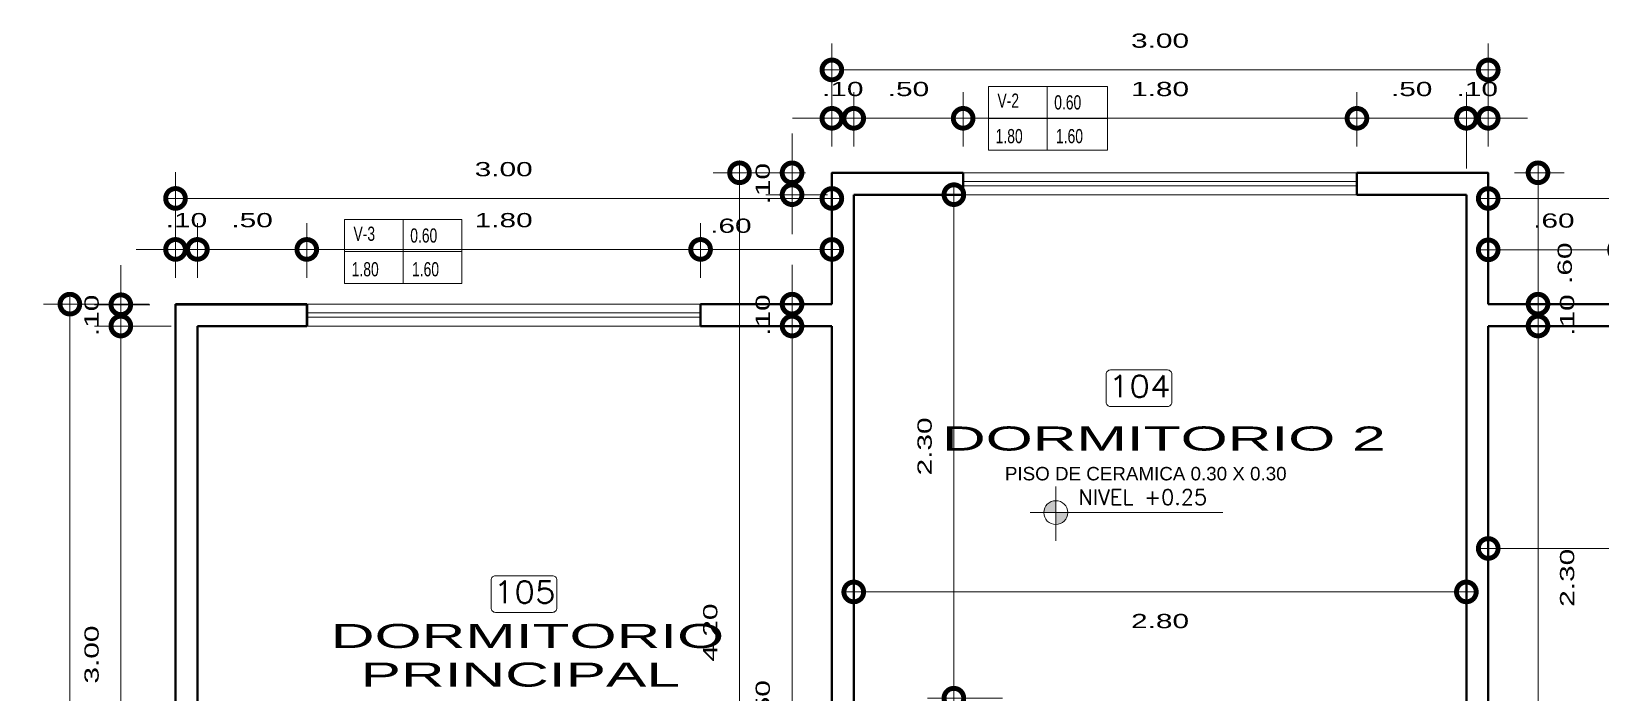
# Model space of a CAD drawing. Header units: inches. Extents: x 155.3 to 248.5, y 20.6 to 88.6.
# Drawn here: x 159.05 to 166.22, y 77.99 to 81.01 of the extents above; entities that cross this region are included whole.
import ezdxf
from ezdxf.enums import TextEntityAlignment as Align

# ---------------------------------------------------------------- set-up
doc = ezdxf.new("R2010")
doc.units = ezdxf.units.IN
doc.header["$MEASUREMENT"] = 0
doc.linetypes.add('CONTINUA', pattern=[0])
for name, color, linetype in [('COTAS', 252, 'Continuous'), ('MURO', 7, 'Continuous'), ('MURO BAJO', 144, 'Continuous'), ('TEXTOS PLANTA', 7, 'Continuous'), ('VENTANAS', 40, 'Continuous')]:
    doc.layers.add(name, color=color, linetype=linetype)
doc.styles.add('Celso', font='swissel.ttf', dxfattribs={"width": 1.5})
doc.styles.add('ROMANS', font='romans', dxfattribs={"width": 1.1, "height": 1})
doc.styles.get("Standard").update_dxf_attribs({"font": 'arial.ttf'})
doc.dimstyles.new('PLANTA 1-50', dxfattribs={"dimtxt": 0.065, "dimasz": 0.18, "dimexe": 0.12, "dimexo": 0.12, "dimgap": 0.1, "dimtad": 2, "dimzin": 4, "dimdsep": 46, "dimtxsty": 'Celso', "dimblk": 'DOTSMALL', "dimcen": 0.065, "dimdle": 0.05, "dimclrd": 14, "dimclre": 251, "dimclrt": 256, "dimaunit": 1, "dimadec": 4, "dimazin": 1, "dimtfac": 1, "dimtix": 1, "dimtmove": 0, "dimatfit": 3, "dimldrblk": 'DOTSMALL', "dimfxl": 1, "dimlwd": 9, "dimlwe": 9, "dimarcsym": 0})

# ---------------------------------------------------------------- blocks, each defined once
blk = doc.blocks.new('_DotSmall')
at = {"color": 0, "linetype": 'ByBlock', "lineweight": 0, "const_width": 0.5}
blk.add_lwpolyline([(-0.0625, 0, 1), (0.0625, 0, 1)], format="xyb", close=True, dxfattribs=at)
blk = doc.blocks.new('*D47')
at = {"layer": 'COTAS', "color": 14, "linetype": 'CONTINUA', "lineweight": 9, "transparency": 16777216}
blk.add_line((159.4586, 76.6175), (159.4586, 79.7189), dxfattribs=at)
at = {"layer": 'COTAS', "color": 251, "linetype": 'Continuous', "lineweight": 9, "transparency": 16777216}
blk.add_line((159.6885, 79.6689), (159.3386, 79.6689), dxfattribs=at)
at = {"layer": 'COTAS', "color": 251, "linetype": 'CONTINUA', "lineweight": 9, "transparency": 16777216}
blk.add_line((159.5885, 76.6675), (159.3386, 76.6675), dxfattribs=at)
at = {"layer": 'Defpoints', "color": 0, "lineweight": 0, "transparency": 16777216}
for p in [(159.4586, 79.6689), (159.8085, 79.6689), (159.7085, 76.6675)]:
    blk.add_point(p, dxfattribs=at)
at = {"layer": 'COTAS', "color": 14, "lineweight": 9, "transparency": 16777216, "xscale": 0.18, "yscale": 0.18, "zscale": 0.18}
for p, rotation in [((159.4586, 79.6689), 90), ((159.4586, 76.6675), 270)]:
    blk.add_blockref('_DotSmall', p, dxfattribs=dict(at, rotation=rotation))
at = {"layer": 'COTAS', "lineweight": 0, "transparency": 16777216, "insert": (159.3253, 78.1682), "char_height": 0.065, "attachment_point": 5, "rotation": 90, "style": 'Celso'}
blk.add_mtext('3.00', dxfattribs=at)
blk = doc.blocks.new('*D48')
at = {"layer": 'COTAS', "color": 14, "linetype": 'CONTINUA', "lineweight": 9, "transparency": 16777216}
for p, q in [((159.4586, 79.7662), (159.4586, 79.9462)), ((159.4586, 79.6689), (159.4586, 79.7662)), ((159.4586, 79.6689), (159.4586, 79.4889))]:
    blk.add_line(p, q, dxfattribs=at)
at = {"layer": 'COTAS', "color": 251, "linetype": 'Continuous', "lineweight": 9, "transparency": 16777216}
blk.add_line((159.5912, 79.7662), (159.3386, 79.7662), dxfattribs=at)
at = {"layer": 'COTAS', "color": 251, "linetype": 'CONTINUA', "lineweight": 9, "transparency": 16777216}
blk.add_line((159.6885, 79.6689), (159.3386, 79.6689), dxfattribs=at)
at = {"layer": 'Defpoints', "color": 0, "lineweight": 0, "transparency": 16777216}
for p in [(159.4586, 79.7662), (159.7112, 79.7662), (159.8085, 79.6689)]:
    blk.add_point(p, dxfattribs=at)
at = {"layer": 'COTAS', "color": 14, "lineweight": 9, "transparency": 16777216, "xscale": 0.18, "yscale": 0.18, "zscale": 0.18}
for p, rotation in [((159.4586, 79.7662), 270), ((159.4586, 79.6689), 90)]:
    blk.add_blockref('_DotSmall', p, dxfattribs=dict(at, rotation=rotation))
at = {"layer": 'COTAS', "lineweight": 0, "transparency": 16777216, "insert": (159.3253, 79.7175), "char_height": 0.065, "attachment_point": 5, "rotation": 90, "style": 'Celso'}
blk.add_mtext('.10', dxfattribs=at)
blk = doc.blocks.new('*D49')
at = {"layer": 'COTAS', "color": 251, "linetype": 'CONTINUA', "lineweight": 9, "transparency": 16777216}
blk.add_line((159.7085, 79.8889), (159.7085, 80.1389), dxfattribs=at)
at = {"layer": 'COTAS', "color": 251, "linetype": 'Continuous', "lineweight": 9, "transparency": 16777216}
blk.add_line((159.8085, 79.8889), (159.8085, 80.1389), dxfattribs=at)
at = {"layer": 'COTAS', "color": 14, "linetype": 'CONTINUA', "lineweight": 9, "transparency": 16777216}
for p, q in [((159.7085, 80.0189), (159.5285, 80.0189)), ((159.7085, 80.0189), (159.8085, 80.0189)), ((159.8085, 80.0189), (159.9885, 80.0189))]:
    blk.add_line(p, q, dxfattribs=at)
at = {"layer": 'Defpoints', "color": 0, "lineweight": 0, "transparency": 16777216}
for p in [(159.8085, 80.0189), (159.7085, 79.7689), (159.8085, 79.7689)]:
    blk.add_point(p, dxfattribs=at)
at = {"layer": 'COTAS', "color": 14, "lineweight": 9, "transparency": 16777216, "xscale": 0.18, "yscale": 0.18, "zscale": 0.18}
blk.add_blockref('_DotSmall', (159.7085, 80.0189), dxfattribs=at)
at = {"layer": 'COTAS', "color": 14, "lineweight": 9, "transparency": 16777216, "xscale": 0.18, "yscale": 0.18, "zscale": 0.18, "rotation": 180}
blk.add_blockref('_DotSmall', (159.8085, 80.0189), dxfattribs=at)
at = {"layer": 'COTAS', "lineweight": 0, "transparency": 16777216, "insert": (159.7585, 80.1522), "char_height": 0.065, "attachment_point": 5, "style": 'Celso'}
blk.add_mtext('.10', dxfattribs=at)
blk = doc.blocks.new('*D50')
at = {"layer": 'COTAS', "color": 251, "linetype": 'CONTINUA', "lineweight": 9, "transparency": 16777216}
blk.add_line((159.8085, 79.8889), (159.8085, 80.1389), dxfattribs=at)
at = {"layer": 'COTAS', "color": 251, "linetype": 'Continuous', "lineweight": 9, "transparency": 16777216}
blk.add_line((160.3085, 79.8889), (160.3085, 80.1389), dxfattribs=at)
at = {"layer": 'COTAS', "color": 14, "linetype": 'CONTINUA', "lineweight": 9, "transparency": 16777216}
blk.add_line((159.7585, 80.0189), (160.3585, 80.0189), dxfattribs=at)
at = {"layer": 'Defpoints', "color": 0, "lineweight": 0, "transparency": 16777216}
for p in [(160.3085, 80.0189), (159.8085, 79.7689), (160.3085, 79.7689)]:
    blk.add_point(p, dxfattribs=at)
at = {"layer": 'COTAS', "color": 14, "lineweight": 9, "transparency": 16777216, "xscale": 0.18, "yscale": 0.18, "zscale": 0.18, "rotation": 180}
blk.add_blockref('_DotSmall', (159.8085, 80.0189), dxfattribs=at)
at = {"layer": 'COTAS', "color": 14, "lineweight": 9, "transparency": 16777216, "xscale": 0.18, "yscale": 0.18, "zscale": 0.18}
blk.add_blockref('_DotSmall', (160.3085, 80.0189), dxfattribs=at)
at = {"layer": 'COTAS', "lineweight": 0, "transparency": 16777216, "insert": (160.0585, 80.1522), "char_height": 0.065, "attachment_point": 5, "style": 'Celso'}
blk.add_mtext('.50', dxfattribs=at)
blk = doc.blocks.new('*D51')
at = {"layer": 'COTAS', "color": 251, "linetype": 'CONTINUA', "lineweight": 9, "transparency": 16777216}
blk.add_line((160.3085, 79.8889), (160.3085, 80.1389), dxfattribs=at)
at = {"layer": 'COTAS', "color": 251, "linetype": 'Continuous', "lineweight": 9, "transparency": 16777216}
blk.add_line((162.1084, 79.8889), (162.1084, 80.1389), dxfattribs=at)
at = {"layer": 'COTAS', "color": 14, "linetype": 'CONTINUA', "lineweight": 9, "transparency": 16777216}
blk.add_line((160.2585, 80.0189), (162.1584, 80.0189), dxfattribs=at)
at = {"layer": 'Defpoints', "color": 0, "lineweight": 0, "transparency": 16777216}
for p in [(162.1084, 80.0189), (160.3085, 79.7689), (162.1084, 79.7689)]:
    blk.add_point(p, dxfattribs=at)
at = {"layer": 'COTAS', "color": 14, "lineweight": 9, "transparency": 16777216, "xscale": 0.18, "yscale": 0.18, "zscale": 0.18, "rotation": 180}
blk.add_blockref('_DotSmall', (160.3085, 80.0189), dxfattribs=at)
at = {"layer": 'COTAS', "color": 14, "lineweight": 9, "transparency": 16777216, "xscale": 0.18, "yscale": 0.18, "zscale": 0.18}
blk.add_blockref('_DotSmall', (162.1084, 80.0189), dxfattribs=at)
at = {"layer": 'COTAS', "lineweight": 0, "transparency": 16777216, "insert": (161.2084, 80.1522), "char_height": 0.065, "attachment_point": 5, "style": 'Celso'}
blk.add_mtext('1.80', dxfattribs=at)
blk = doc.blocks.new('*D52')
at = {"layer": 'COTAS', "color": 251, "linetype": 'CONTINUA', "lineweight": 9, "transparency": 16777216}
blk.add_line((162.1084, 79.8889), (162.1084, 80.1389), dxfattribs=at)
at = {"layer": 'COTAS', "color": 251, "linetype": 'Continuous', "lineweight": 9, "transparency": 16777216}
blk.add_line((162.7084, 79.8889), (162.7084, 80.1389), dxfattribs=at)
at = {"layer": 'COTAS', "color": 14, "linetype": 'CONTINUA', "lineweight": 9, "transparency": 16777216}
blk.add_line((162.0584, 80.0189), (162.7584, 80.0189), dxfattribs=at)
at = {"layer": 'Defpoints', "color": 0, "lineweight": 0, "transparency": 16777216}
for p in [(162.7084, 80.0189), (162.1084, 79.7689), (162.7084, 79.7689)]:
    blk.add_point(p, dxfattribs=at)
at = {"layer": 'COTAS', "color": 14, "lineweight": 9, "transparency": 16777216, "xscale": 0.18, "yscale": 0.18, "zscale": 0.18, "rotation": 180}
blk.add_blockref('_DotSmall', (162.1084, 80.0189), dxfattribs=at)
at = {"layer": 'COTAS', "color": 14, "lineweight": 9, "transparency": 16777216, "xscale": 0.18, "yscale": 0.18, "zscale": 0.18}
blk.add_blockref('_DotSmall', (162.7084, 80.0189), dxfattribs=at)
at = {"layer": 'COTAS', "lineweight": 0, "transparency": 16777216, "insert": (162.2467, 80.1267), "char_height": 0.065, "attachment_point": 5, "style": 'Celso'}
blk.add_mtext('.60', dxfattribs=at)
blk = doc.blocks.new('*D53')
at = {"layer": 'COTAS', "color": 251, "linetype": 'CONTINUA', "lineweight": 9, "transparency": 16777216}
blk.add_line((162.7084, 80.4889), (162.7084, 80.7378), dxfattribs=at)
at = {"layer": 'COTAS', "color": 251, "linetype": 'Continuous', "lineweight": 9, "transparency": 16777216}
blk.add_line((162.8084, 80.4889), (162.8084, 80.7378), dxfattribs=at)
at = {"layer": 'COTAS', "color": 14, "linetype": 'CONTINUA', "lineweight": 9, "transparency": 16777216}
for p, q in [((162.7084, 80.6178), (162.5284, 80.6178)), ((162.7084, 80.6178), (162.8084, 80.6178)), ((162.8084, 80.6178), (162.9884, 80.6178))]:
    blk.add_line(p, q, dxfattribs=at)
at = {"layer": 'Defpoints', "color": 0, "lineweight": 0, "transparency": 16777216}
for p in [(162.8084, 80.6178), (162.7084, 80.3689), (162.8084, 80.3689)]:
    blk.add_point(p, dxfattribs=at)
at = {"layer": 'COTAS', "color": 14, "lineweight": 9, "transparency": 16777216, "xscale": 0.18, "yscale": 0.18, "zscale": 0.18}
blk.add_blockref('_DotSmall', (162.7084, 80.6178), dxfattribs=at)
at = {"layer": 'COTAS', "color": 14, "lineweight": 9, "transparency": 16777216, "xscale": 0.18, "yscale": 0.18, "zscale": 0.18, "rotation": 180}
blk.add_blockref('_DotSmall', (162.8084, 80.6178), dxfattribs=at)
at = {"layer": 'COTAS', "lineweight": 0, "transparency": 16777216, "insert": (162.7584, 80.7512), "char_height": 0.065, "attachment_point": 5, "style": 'Celso'}
blk.add_mtext('.10', dxfattribs=at)
blk = doc.blocks.new('*D54')
at = {"layer": 'COTAS', "color": 251, "linetype": 'CONTINUA', "lineweight": 9, "transparency": 16777216}
blk.add_line((162.8084, 80.4889), (162.8084, 80.7378), dxfattribs=at)
at = {"layer": 'COTAS', "color": 251, "linetype": 'Continuous', "lineweight": 9, "transparency": 16777216}
blk.add_line((163.3084, 80.4889), (163.3084, 80.7378), dxfattribs=at)
at = {"layer": 'COTAS', "color": 14, "linetype": 'CONTINUA', "lineweight": 9, "transparency": 16777216}
blk.add_line((162.7584, 80.6178), (163.3584, 80.6178), dxfattribs=at)
at = {"layer": 'Defpoints', "color": 0, "lineweight": 0, "transparency": 16777216}
for p in [(163.3084, 80.6178), (162.8084, 80.3689), (163.3084, 80.3689)]:
    blk.add_point(p, dxfattribs=at)
at = {"layer": 'COTAS', "color": 14, "lineweight": 9, "transparency": 16777216, "xscale": 0.18, "yscale": 0.18, "zscale": 0.18, "rotation": 180}
blk.add_blockref('_DotSmall', (162.8084, 80.6178), dxfattribs=at)
at = {"layer": 'COTAS', "color": 14, "lineweight": 9, "transparency": 16777216, "xscale": 0.18, "yscale": 0.18, "zscale": 0.18}
blk.add_blockref('_DotSmall', (163.3084, 80.6178), dxfattribs=at)
at = {"layer": 'COTAS', "lineweight": 0, "transparency": 16777216, "insert": (163.0584, 80.7512), "char_height": 0.065, "attachment_point": 5, "style": 'Celso'}
blk.add_mtext('.50', dxfattribs=at)
blk = doc.blocks.new('*D55')
at = {"layer": 'COTAS', "color": 251, "linetype": 'CONTINUA', "lineweight": 9, "transparency": 16777216}
blk.add_line((163.3084, 80.4889), (163.3084, 80.7378), dxfattribs=at)
at = {"layer": 'COTAS', "color": 251, "linetype": 'Continuous', "lineweight": 9, "transparency": 16777216}
blk.add_line((165.1084, 80.4889), (165.1084, 80.7378), dxfattribs=at)
at = {"layer": 'COTAS', "color": 14, "linetype": 'CONTINUA', "lineweight": 9, "transparency": 16777216}
blk.add_line((163.2584, 80.6178), (165.1584, 80.6178), dxfattribs=at)
at = {"layer": 'Defpoints', "color": 0, "lineweight": 0, "transparency": 16777216}
for p in [(165.1084, 80.6178), (163.3084, 80.3689), (165.1084, 80.3689)]:
    blk.add_point(p, dxfattribs=at)
at = {"layer": 'COTAS', "color": 14, "lineweight": 9, "transparency": 16777216, "xscale": 0.18, "yscale": 0.18, "zscale": 0.18, "rotation": 180}
blk.add_blockref('_DotSmall', (163.3084, 80.6178), dxfattribs=at)
at = {"layer": 'COTAS', "color": 14, "lineweight": 9, "transparency": 16777216, "xscale": 0.18, "yscale": 0.18, "zscale": 0.18}
blk.add_blockref('_DotSmall', (165.1084, 80.6178), dxfattribs=at)
at = {"layer": 'COTAS', "lineweight": 0, "transparency": 16777216, "insert": (164.2084, 80.7512), "char_height": 0.065, "attachment_point": 5, "style": 'Celso'}
blk.add_mtext('1.80', dxfattribs=at)
blk = doc.blocks.new('*D56')
at = {"layer": 'COTAS', "color": 251, "linetype": 'CONTINUA', "lineweight": 9, "transparency": 16777216}
blk.add_line((165.1084, 80.4889), (165.1084, 80.7378), dxfattribs=at)
at = {"layer": 'COTAS', "color": 251, "linetype": 'Continuous', "lineweight": 9, "transparency": 16777216}
blk.add_line((165.6084, 80.3889), (165.6084, 80.7378), dxfattribs=at)
at = {"layer": 'COTAS', "color": 14, "linetype": 'CONTINUA', "lineweight": 9, "transparency": 16777216}
blk.add_line((165.0584, 80.6178), (165.6584, 80.6178), dxfattribs=at)
at = {"layer": 'Defpoints', "color": 0, "lineweight": 0, "transparency": 16777216}
for p in [(165.6084, 80.6178), (165.1084, 80.3689), (165.6084, 80.2689)]:
    blk.add_point(p, dxfattribs=at)
at = {"layer": 'COTAS', "color": 14, "lineweight": 9, "transparency": 16777216, "xscale": 0.18, "yscale": 0.18, "zscale": 0.18, "rotation": 180}
blk.add_blockref('_DotSmall', (165.1084, 80.6178), dxfattribs=at)
at = {"layer": 'COTAS', "color": 14, "lineweight": 9, "transparency": 16777216, "xscale": 0.18, "yscale": 0.18, "zscale": 0.18}
blk.add_blockref('_DotSmall', (165.6084, 80.6178), dxfattribs=at)
at = {"layer": 'COTAS', "lineweight": 0, "transparency": 16777216, "insert": (165.3584, 80.7512), "char_height": 0.065, "attachment_point": 5, "style": 'Celso'}
blk.add_mtext('.50', dxfattribs=at)
blk = doc.blocks.new('*D57')
at = {"layer": 'COTAS', "color": 251, "linetype": 'CONTINUA', "lineweight": 9, "transparency": 16777216}
blk.add_line((165.6084, 80.3889), (165.6084, 80.7378), dxfattribs=at)
at = {"layer": 'COTAS', "color": 251, "linetype": 'Continuous', "lineweight": 9, "transparency": 16777216}
blk.add_line((165.7084, 80.4889), (165.7084, 80.7378), dxfattribs=at)
at = {"layer": 'COTAS', "color": 14, "linetype": 'CONTINUA', "lineweight": 9, "transparency": 16777216}
for p, q in [((165.6084, 80.6178), (165.4284, 80.6178)), ((165.6084, 80.6178), (165.7084, 80.6178)), ((165.7084, 80.6178), (165.8884, 80.6178))]:
    blk.add_line(p, q, dxfattribs=at)
at = {"layer": 'Defpoints', "color": 0, "lineweight": 0, "transparency": 16777216}
for p in [(165.7084, 80.6178), (165.7084, 80.3689), (165.6084, 80.2689)]:
    blk.add_point(p, dxfattribs=at)
at = {"layer": 'COTAS', "color": 14, "lineweight": 9, "transparency": 16777216, "xscale": 0.18, "yscale": 0.18, "zscale": 0.18}
blk.add_blockref('_DotSmall', (165.6084, 80.6178), dxfattribs=at)
at = {"layer": 'COTAS', "color": 14, "lineweight": 9, "transparency": 16777216, "xscale": 0.18, "yscale": 0.18, "zscale": 0.18, "rotation": 180}
blk.add_blockref('_DotSmall', (165.7084, 80.6178), dxfattribs=at)
at = {"layer": 'COTAS', "lineweight": 0, "transparency": 16777216, "insert": (165.6584, 80.7512), "char_height": 0.065, "attachment_point": 5, "style": 'Celso'}
blk.add_mtext('.10', dxfattribs=at)
blk = doc.blocks.new('*D58')
at = {"layer": 'COTAS', "color": 251, "linetype": 'CONTINUA', "lineweight": 9, "transparency": 16777216}
blk.add_line((165.7084, 79.8889), (165.7084, 80.1369), dxfattribs=at)
at = {"layer": 'COTAS', "color": 251, "linetype": 'Continuous', "lineweight": 9, "transparency": 16777216}
blk.add_line((166.3084, 79.8889), (166.3084, 80.1369), dxfattribs=at)
at = {"layer": 'COTAS', "color": 14, "linetype": 'CONTINUA', "lineweight": 9, "transparency": 16777216}
blk.add_line((165.6584, 80.0169), (166.3584, 80.0169), dxfattribs=at)
at = {"layer": 'Defpoints', "color": 0, "lineweight": 0, "transparency": 16777216}
for p in [(166.3084, 80.0169), (165.7084, 79.7689), (166.3084, 79.7689)]:
    blk.add_point(p, dxfattribs=at)
at = {"layer": 'COTAS', "color": 14, "lineweight": 9, "transparency": 16777216, "xscale": 0.18, "yscale": 0.18, "zscale": 0.18, "rotation": 180}
blk.add_blockref('_DotSmall', (165.7084, 80.0169), dxfattribs=at)
at = {"layer": 'COTAS', "color": 14, "lineweight": 9, "transparency": 16777216, "xscale": 0.18, "yscale": 0.18, "zscale": 0.18}
blk.add_blockref('_DotSmall', (166.3084, 80.0169), dxfattribs=at)
at = {"layer": 'COTAS', "lineweight": 0, "transparency": 16777216, "insert": (166.0084, 80.1503), "char_height": 0.065, "attachment_point": 5, "style": 'Celso'}
blk.add_mtext('.60', dxfattribs=at)
blk = doc.blocks.new('*D86')
at = {"layer": 'COTAS', "color": 251, "linetype": 'Continuous', "lineweight": 9, "transparency": 16777216}
blk.add_line((165.7084, 79.8889), (165.7084, 80.3716), dxfattribs=at)
at = {"layer": 'COTAS', "color": 251, "linetype": 'CONTINUA', "lineweight": 9, "transparency": 16777216}
blk.add_line((169.3084, 79.8889), (169.3084, 80.3716), dxfattribs=at)
at = {"layer": 'COTAS', "color": 14, "linetype": 'CONTINUA', "lineweight": 9, "transparency": 16777216}
blk.add_line((169.3584, 80.2516), (165.6584, 80.2516), dxfattribs=at)
at = {"layer": 'Defpoints', "color": 0, "lineweight": 0, "transparency": 16777216}
for p in [(165.7084, 80.2516), (165.7084, 79.7689), (169.3084, 79.7689)]:
    blk.add_point(p, dxfattribs=at)
at = {"layer": 'COTAS', "color": 14, "lineweight": 9, "transparency": 16777216, "xscale": 0.18, "yscale": 0.18, "zscale": 0.18, "rotation": 180}
blk.add_blockref('_DotSmall', (165.7084, 80.2516), dxfattribs=at)
at = {"layer": 'COTAS', "color": 14, "lineweight": 9, "transparency": 16777216, "xscale": 0.18, "yscale": 0.18, "zscale": 0.18}
blk.add_blockref('_DotSmall', (169.3084, 80.2516), dxfattribs=at)
at = {"layer": 'COTAS', "lineweight": 0, "transparency": 16777216, "insert": (167.5084, 80.3849), "char_height": 0.065, "attachment_point": 5, "style": 'Celso'}
blk.add_mtext('3.60', dxfattribs=at)
blk = doc.blocks.new('*D87')
at = {"layer": 'COTAS', "color": 251, "linetype": 'Continuous', "lineweight": 9, "transparency": 16777216}
blk.add_line((162.7084, 80.4889), (162.7084, 80.9588), dxfattribs=at)
at = {"layer": 'COTAS', "color": 251, "linetype": 'CONTINUA', "lineweight": 9, "transparency": 16777216}
blk.add_line((165.7084, 80.4916), (165.7084, 80.9588), dxfattribs=at)
at = {"layer": 'COTAS', "color": 14, "linetype": 'CONTINUA', "lineweight": 9, "transparency": 16777216}
blk.add_line((165.7584, 80.8388), (162.6584, 80.8388), dxfattribs=at)
at = {"layer": 'Defpoints', "color": 0, "lineweight": 0, "transparency": 16777216}
for p in [(162.7084, 80.8388), (162.7084, 80.3689), (165.7084, 80.3716)]:
    blk.add_point(p, dxfattribs=at)
at = {"layer": 'COTAS', "color": 14, "lineweight": 9, "transparency": 16777216, "xscale": 0.18, "yscale": 0.18, "zscale": 0.18, "rotation": 180}
blk.add_blockref('_DotSmall', (162.7084, 80.8388), dxfattribs=at)
at = {"layer": 'COTAS', "color": 14, "lineweight": 9, "transparency": 16777216, "xscale": 0.18, "yscale": 0.18, "zscale": 0.18}
blk.add_blockref('_DotSmall', (165.7084, 80.8388), dxfattribs=at)
at = {"layer": 'COTAS', "lineweight": 0, "transparency": 16777216, "insert": (164.2084, 80.9721), "char_height": 0.065, "attachment_point": 5, "style": 'Celso'}
blk.add_mtext('3.00', dxfattribs=at)
blk = doc.blocks.new('*D88')
at = {"layer": 'COTAS', "color": 251, "linetype": 'Continuous', "lineweight": 9, "transparency": 16777216}
blk.add_line((159.7085, 79.8889), (159.7085, 80.3718), dxfattribs=at)
at = {"layer": 'COTAS', "color": 251, "linetype": 'CONTINUA', "lineweight": 9, "transparency": 16777216}
blk.add_line((162.7084, 79.8889), (162.7084, 80.3718), dxfattribs=at)
at = {"layer": 'COTAS', "color": 14, "linetype": 'CONTINUA', "lineweight": 9, "transparency": 16777216}
blk.add_line((162.7584, 80.2518), (159.6585, 80.2518), dxfattribs=at)
at = {"layer": 'Defpoints', "color": 0, "lineweight": 0, "transparency": 16777216}
for p in [(159.7085, 80.2518), (159.7085, 79.7689), (162.7084, 79.7689)]:
    blk.add_point(p, dxfattribs=at)
at = {"layer": 'COTAS', "color": 14, "lineweight": 9, "transparency": 16777216, "xscale": 0.18, "yscale": 0.18, "zscale": 0.18, "rotation": 180}
blk.add_blockref('_DotSmall', (159.7085, 80.2518), dxfattribs=at)
at = {"layer": 'COTAS', "color": 14, "lineweight": 9, "transparency": 16777216, "xscale": 0.18, "yscale": 0.18, "zscale": 0.18}
blk.add_blockref('_DotSmall', (162.7084, 80.2518), dxfattribs=at)
at = {"layer": 'COTAS', "lineweight": 0, "transparency": 16777216, "insert": (161.2084, 80.3851), "char_height": 0.065, "attachment_point": 5, "style": 'Celso'}
blk.add_mtext('3.00', dxfattribs=at)
blk = doc.blocks.new('*D89')
at = {"layer": 'COTAS', "color": 251, "linetype": 'Continuous', "lineweight": 9, "transparency": 16777216}
blk.add_line((159.5885, 79.7689), (159.1058, 79.7689), dxfattribs=at)
at = {"layer": 'COTAS', "color": 14, "linetype": 'CONTINUA', "lineweight": 9, "transparency": 16777216}
blk.add_line((159.2258, 75.5189), (159.2258, 79.8189), dxfattribs=at)
at = {"layer": 'COTAS', "color": 251, "linetype": 'CONTINUA', "lineweight": 9, "transparency": 16777216}
blk.add_line((159.5885, 75.5689), (159.1058, 75.5689), dxfattribs=at)
at = {"layer": 'Defpoints', "color": 0, "lineweight": 0, "transparency": 16777216}
for p in [(159.2258, 79.7689), (159.7085, 79.7689), (159.7085, 75.5689)]:
    blk.add_point(p, dxfattribs=at)
at = {"layer": 'COTAS', "color": 14, "lineweight": 9, "transparency": 16777216, "xscale": 0.18, "yscale": 0.18, "zscale": 0.18}
for p, rotation in [((159.2258, 79.7689), 90), ((159.2258, 75.5689), 270)]:
    blk.add_blockref('_DotSmall', p, dxfattribs=dict(at, rotation=rotation))
at = {"layer": 'COTAS', "lineweight": 0, "transparency": 16777216, "insert": (159.0924, 77.6689), "char_height": 0.065, "attachment_point": 5, "rotation": 90, "style": 'Celso'}
blk.add_mtext('4.20', dxfattribs=at)
blk = doc.blocks.new('*D188')
at = {"layer": 'COTAS', "color": 14, "linetype": 'CONTINUA', "lineweight": 9, "transparency": 16777216}
blk.add_line((162.5264, 76.1189), (162.5264, 79.7189), dxfattribs=at)
at = {"layer": 'COTAS', "color": 251, "linetype": 'Continuous', "lineweight": 9, "transparency": 16777216}
blk.add_line((162.5884, 79.6689), (162.4064, 79.6689), dxfattribs=at)
at = {"layer": 'COTAS', "color": 251, "linetype": 'CONTINUA', "lineweight": 9, "transparency": 16777216}
blk.add_line((162.5884, 76.1689), (162.4064, 76.1689), dxfattribs=at)
at = {"layer": 'Defpoints', "color": 0, "lineweight": 0, "transparency": 16777216}
for p in [(162.5264, 79.6689), (162.7084, 79.6689), (162.7084, 76.1689)]:
    blk.add_point(p, dxfattribs=at)
at = {"layer": 'COTAS', "color": 14, "lineweight": 9, "transparency": 16777216, "xscale": 0.18, "yscale": 0.18, "zscale": 0.18}
for p, rotation in [((162.5264, 79.6689), 90), ((162.5264, 76.1689), 270)]:
    blk.add_blockref('_DotSmall', p, dxfattribs=dict(at, rotation=rotation))
at = {"layer": 'COTAS', "lineweight": 0, "transparency": 16777216, "insert": (162.393, 77.9189), "char_height": 0.065, "attachment_point": 5, "rotation": 90, "style": 'Celso'}
blk.add_mtext('3.50', dxfattribs=at)
blk = doc.blocks.new('*D189')
at = {"layer": 'COTAS', "color": 14, "linetype": 'CONTINUA', "lineweight": 9, "transparency": 16777216}
for p, q in [((162.5264, 79.7689), (162.5264, 79.9489)), ((162.5264, 79.6689), (162.5264, 79.7689)), ((162.5264, 79.6689), (162.5264, 79.4889))]:
    blk.add_line(p, q, dxfattribs=at)
at = {"layer": 'COTAS', "color": 251, "linetype": 'Continuous', "lineweight": 9, "transparency": 16777216}
blk.add_line((162.5884, 79.7689), (162.4064, 79.7689), dxfattribs=at)
at = {"layer": 'COTAS', "color": 251, "linetype": 'CONTINUA', "lineweight": 9, "transparency": 16777216}
blk.add_line((162.5884, 79.6689), (162.4064, 79.6689), dxfattribs=at)
at = {"layer": 'Defpoints', "color": 0, "lineweight": 0, "transparency": 16777216}
for p in [(162.5264, 79.7689), (162.7084, 79.7689), (162.7084, 79.6689)]:
    blk.add_point(p, dxfattribs=at)
at = {"layer": 'COTAS', "color": 14, "lineweight": 9, "transparency": 16777216, "xscale": 0.18, "yscale": 0.18, "zscale": 0.18}
for p, rotation in [((162.5264, 79.7689), 270), ((162.5264, 79.6689), 90)]:
    blk.add_blockref('_DotSmall', p, dxfattribs=dict(at, rotation=rotation))
at = {"layer": 'COTAS', "lineweight": 0, "transparency": 16777216, "insert": (162.393, 79.7189), "char_height": 0.065, "attachment_point": 5, "rotation": 90, "style": 'Celso'}
blk.add_mtext('.10', dxfattribs=at)
blk = doc.blocks.new('*D190')
at = {"layer": 'COTAS', "color": 14, "linetype": 'CONTINUA', "lineweight": 9, "transparency": 16777216}
for p, q in [((162.5264, 80.3689), (162.5264, 80.5489)), ((162.5264, 80.2689), (162.5264, 80.3689)), ((162.5264, 80.2689), (162.5264, 80.0889))]:
    blk.add_line(p, q, dxfattribs=at)
at = {"layer": 'COTAS', "color": 251, "linetype": 'Continuous', "lineweight": 9, "transparency": 16777216}
blk.add_line((162.5884, 80.3689), (162.4064, 80.3689), dxfattribs=at)
at = {"layer": 'COTAS', "color": 251, "linetype": 'CONTINUA', "lineweight": 9, "transparency": 16777216}
blk.add_line((162.6884, 80.2689), (162.4064, 80.2689), dxfattribs=at)
at = {"layer": 'Defpoints', "color": 0, "lineweight": 0, "transparency": 16777216}
for p in [(162.5264, 80.3689), (162.7084, 80.3689), (162.8084, 80.2689)]:
    blk.add_point(p, dxfattribs=at)
at = {"layer": 'COTAS', "color": 14, "lineweight": 9, "transparency": 16777216, "xscale": 0.18, "yscale": 0.18, "zscale": 0.18}
for p, rotation in [((162.5264, 80.3689), 270), ((162.5264, 80.2689), 90)]:
    blk.add_blockref('_DotSmall', p, dxfattribs=dict(at, rotation=rotation))
at = {"layer": 'COTAS', "lineweight": 0, "transparency": 16777216, "insert": (162.393, 80.3189), "char_height": 0.065, "attachment_point": 5, "rotation": 90, "style": 'Celso'}
blk.add_mtext('.10', dxfattribs=at)
blk = doc.blocks.new('*D191')
at = {"layer": 'COTAS', "color": 14, "linetype": 'CONTINUA', "lineweight": 9, "transparency": 16777216}
blk.add_line((162.2864, 80.4189), (162.2864, 76.1189), dxfattribs=at)
at = {"layer": 'COTAS', "color": 251, "linetype": 'CONTINUA', "lineweight": 9, "transparency": 16777216}
blk.add_line((162.5884, 80.3689), (162.1664, 80.3689), dxfattribs=at)
at = {"layer": 'COTAS', "color": 251, "linetype": 'Continuous', "lineweight": 9, "transparency": 16777216}
blk.add_line((162.5884, 76.1689), (162.1664, 76.1689), dxfattribs=at)
at = {"layer": 'Defpoints', "color": 0, "lineweight": 0, "transparency": 16777216}
for p in [(162.7084, 80.3689), (162.2864, 76.1689), (162.7084, 76.1689)]:
    blk.add_point(p, dxfattribs=at)
at = {"layer": 'COTAS', "color": 14, "lineweight": 9, "transparency": 16777216, "xscale": 0.18, "yscale": 0.18, "zscale": 0.18}
for p, rotation in [((162.2864, 80.3689), 90), ((162.2864, 76.1689), 270)]:
    blk.add_blockref('_DotSmall', p, dxfattribs=dict(at, rotation=rotation))
at = {"layer": 'COTAS', "lineweight": 0, "transparency": 16777216, "insert": (162.153, 78.2689), "char_height": 0.065, "attachment_point": 5, "rotation": 90, "style": 'Celso'}
blk.add_mtext('4.20', dxfattribs=at)
blk = doc.blocks.new('*D193')
at = {"layer": 'COTAS', "color": 251, "linetype": 'Continuous', "lineweight": 9, "transparency": 16777216}
blk.add_line((162.8084, 78.6989), (162.8084, 78.3343), dxfattribs=at)
at = {"layer": 'COTAS', "color": 251, "linetype": 'CONTINUA', "lineweight": 9, "transparency": 16777216}
blk.add_line((165.6084, 78.6989), (165.6084, 78.3343), dxfattribs=at)
at = {"layer": 'COTAS', "color": 14, "linetype": 'CONTINUA', "lineweight": 9, "transparency": 16777216}
blk.add_line((165.6584, 78.4543), (162.7584, 78.4543), dxfattribs=at)
at = {"layer": 'Defpoints', "color": 0, "lineweight": 0, "transparency": 16777216}
for p in [(162.8084, 78.8189), (165.6084, 78.8189), (162.8084, 78.4543)]:
    blk.add_point(p, dxfattribs=at)
at = {"layer": 'COTAS', "color": 14, "lineweight": 9, "transparency": 16777216, "xscale": 0.18, "yscale": 0.18, "zscale": 0.18, "rotation": 180}
blk.add_blockref('_DotSmall', (162.8084, 78.4543), dxfattribs=at)
at = {"layer": 'COTAS', "color": 14, "lineweight": 9, "transparency": 16777216, "xscale": 0.18, "yscale": 0.18, "zscale": 0.18}
blk.add_blockref('_DotSmall', (165.6084, 78.4543), dxfattribs=at)
at = {"layer": 'COTAS', "lineweight": 0, "transparency": 16777216, "insert": (164.2084, 78.3209), "char_height": 0.065, "attachment_point": 5, "style": 'Celso'}
blk.add_mtext('2.80', dxfattribs=at)
blk = doc.blocks.new('*D194')
at = {"layer": 'COTAS', "color": 251, "linetype": 'Continuous', "lineweight": 9, "transparency": 16777216}
blk.add_line((163.4884, 80.2689), (163.1461, 80.2689), dxfattribs=at)
at = {"layer": 'COTAS', "color": 14, "linetype": 'CONTINUA', "lineweight": 9, "transparency": 16777216}
blk.add_line((163.2661, 77.9189), (163.2661, 80.3189), dxfattribs=at)
at = {"layer": 'COTAS', "color": 251, "linetype": 'CONTINUA', "lineweight": 9, "transparency": 16777216}
blk.add_line((163.4884, 77.9689), (163.1461, 77.9689), dxfattribs=at)
at = {"layer": 'Defpoints', "color": 0, "lineweight": 0, "transparency": 16777216}
for p in [(163.2661, 80.2689), (163.6084, 80.2689), (163.6084, 77.9689)]:
    blk.add_point(p, dxfattribs=at)
at = {"layer": 'COTAS', "color": 14, "lineweight": 9, "transparency": 16777216, "xscale": 0.18, "yscale": 0.18, "zscale": 0.18}
for p, rotation in [((163.2661, 80.2689), 90), ((163.2661, 77.9689), 270)]:
    blk.add_blockref('_DotSmall', p, dxfattribs=dict(at, rotation=rotation))
at = {"layer": 'COTAS', "lineweight": 0, "transparency": 16777216, "insert": (163.1327, 79.1189), "char_height": 0.065, "attachment_point": 5, "rotation": 90, "style": 'Celso'}
blk.add_mtext('2.30', dxfattribs=at)
blk = doc.blocks.new('*D229')
at = {"layer": 'COTAS', "color": 14, "linetype": 'CONTINUA', "lineweight": 9, "transparency": 16777216}
blk.add_line((165.9359, 77.3189), (165.9359, 79.7189), dxfattribs=at)
at = {"layer": 'COTAS', "color": 251, "linetype": 'Continuous', "lineweight": 9, "transparency": 16777216}
blk.add_line((165.8284, 79.6689), (166.0559, 79.6689), dxfattribs=at)
at = {"layer": 'COTAS', "color": 251, "linetype": 'CONTINUA', "lineweight": 9, "transparency": 16777216}
blk.add_line((165.7284, 77.3689), (166.0559, 77.3689), dxfattribs=at)
at = {"layer": 'Defpoints', "color": 0, "lineweight": 0, "transparency": 16777216}
for p in [(165.7084, 79.6689), (165.9359, 79.6689), (165.6084, 77.3689)]:
    blk.add_point(p, dxfattribs=at)
at = {"layer": 'COTAS', "color": 14, "lineweight": 9, "transparency": 16777216, "xscale": 0.18, "yscale": 0.18, "zscale": 0.18}
for p, rotation in [((165.9359, 79.6689), 90), ((165.9359, 77.3689), 270)]:
    blk.add_blockref('_DotSmall', p, dxfattribs=dict(at, rotation=rotation))
at = {"layer": 'COTAS', "lineweight": 0, "transparency": 16777216, "insert": (166.0693, 78.5189), "char_height": 0.065, "attachment_point": 5, "rotation": 90, "style": 'Celso'}
blk.add_mtext('2.30', dxfattribs=at)
blk = doc.blocks.new('*D230')
at = {"layer": 'COTAS', "color": 14, "linetype": 'CONTINUA', "lineweight": 9, "transparency": 16777216}
for p, q in [((165.9359, 79.7689), (165.9359, 79.9489)), ((165.9359, 79.6689), (165.9359, 79.7689)), ((165.9359, 79.6689), (165.9359, 79.4889))]:
    blk.add_line(p, q, dxfattribs=at)
at = {"layer": 'COTAS', "color": 251, "linetype": 'Continuous', "lineweight": 9, "transparency": 16777216}
blk.add_line((165.8284, 79.7689), (166.0559, 79.7689), dxfattribs=at)
at = {"layer": 'COTAS', "color": 251, "linetype": 'CONTINUA', "lineweight": 9, "transparency": 16777216}
blk.add_line((165.8284, 79.6689), (166.0559, 79.6689), dxfattribs=at)
at = {"layer": 'Defpoints', "color": 0, "lineweight": 0, "transparency": 16777216}
for p in [(165.7084, 79.7689), (165.9359, 79.7689), (165.7084, 79.6689)]:
    blk.add_point(p, dxfattribs=at)
at = {"layer": 'COTAS', "color": 14, "lineweight": 9, "transparency": 16777216, "xscale": 0.18, "yscale": 0.18, "zscale": 0.18}
for p, rotation in [((165.9359, 79.7689), 270), ((165.9359, 79.6689), 90)]:
    blk.add_blockref('_DotSmall', p, dxfattribs=dict(at, rotation=rotation))
at = {"layer": 'COTAS', "lineweight": 0, "transparency": 16777216, "insert": (166.0692, 79.7189), "char_height": 0.065, "attachment_point": 5, "rotation": 90, "style": 'Celso'}
blk.add_mtext('.10', dxfattribs=at)
blk = doc.blocks.new('*D231')
at = {"layer": 'COTAS', "color": 14, "linetype": 'CONTINUA', "lineweight": 9, "transparency": 16777216}
blk.add_line((165.9359, 79.7189), (165.9359, 80.4189), dxfattribs=at)
at = {"layer": 'COTAS', "color": 251, "linetype": 'Continuous', "lineweight": 9, "transparency": 16777216}
blk.add_line((165.8284, 80.3689), (166.0559, 80.3689), dxfattribs=at)
at = {"layer": 'COTAS', "color": 251, "linetype": 'CONTINUA', "lineweight": 9, "transparency": 16777216}
blk.add_line((165.8284, 79.7689), (166.0559, 79.7689), dxfattribs=at)
at = {"layer": 'Defpoints', "color": 0, "lineweight": 0, "transparency": 16777216}
for p in [(165.7084, 80.3689), (165.9359, 80.3689), (165.7084, 79.7689)]:
    blk.add_point(p, dxfattribs=at)
at = {"layer": 'COTAS', "color": 14, "lineweight": 9, "transparency": 16777216, "xscale": 0.18, "yscale": 0.18, "zscale": 0.18}
for p, rotation in [((165.9359, 80.3689), 90), ((165.9359, 79.7689), 270)]:
    blk.add_blockref('_DotSmall', p, dxfattribs=dict(at, rotation=rotation))
at = {"layer": 'COTAS', "lineweight": 0, "transparency": 16777216, "insert": (166.0585, 79.9559), "char_height": 0.065, "attachment_point": 5, "rotation": 90, "style": 'Celso'}
blk.add_mtext('.60', dxfattribs=at)
blk = doc.blocks.new('*D244')
at = {"layer": 'COTAS', "color": 251, "linetype": 'Continuous', "lineweight": 9, "transparency": 16777216}
blk.add_line((165.7084, 78.5389), (165.7084, 78.7729), dxfattribs=at)
at = {"layer": 'COTAS', "color": 251, "linetype": 'CONTINUA', "lineweight": 9, "transparency": 16777216}
blk.add_line((169.2084, 78.5389), (169.2084, 78.7729), dxfattribs=at)
at = {"layer": 'COTAS', "color": 14, "linetype": 'CONTINUA', "lineweight": 9, "transparency": 16777216}
blk.add_line((169.2584, 78.6529), (165.6584, 78.6529), dxfattribs=at)
at = {"layer": 'Defpoints', "color": 0, "lineweight": 0, "transparency": 16777216}
for p in [(165.7084, 78.6529), (165.7084, 78.4189), (169.2084, 78.4189)]:
    blk.add_point(p, dxfattribs=at)
at = {"layer": 'COTAS', "color": 14, "lineweight": 9, "transparency": 16777216, "xscale": 0.18, "yscale": 0.18, "zscale": 0.18, "rotation": 180}
blk.add_blockref('_DotSmall', (165.7084, 78.6529), dxfattribs=at)
at = {"layer": 'COTAS', "color": 14, "lineweight": 9, "transparency": 16777216, "xscale": 0.18, "yscale": 0.18, "zscale": 0.18}
blk.add_blockref('_DotSmall', (169.2084, 78.6529), dxfattribs=at)
at = {"layer": 'COTAS', "lineweight": 0, "transparency": 16777216, "insert": (167.4584, 78.7863), "char_height": 0.065, "attachment_point": 5, "style": 'Celso'}
blk.add_mtext('3.50', dxfattribs=at)

msp = doc.modelspace()

# ---------------------------------------------------------------- hatches: boundary and pattern name
at = {"layer": 'TEXTOS PLANTA', "lineweight": 9}
h = msp.add_hatch(color=7, dxfattribs=at)
h.paths.add_polyline_path([(163.6772, 78.8166), (163.7318, 78.8166), (163.7318, 78.8713, 0.414214)])
h.paths.add_polyline_path([(163.7318, 78.8166), (163.7318, 78.762, 0.414214), (163.7864, 78.8166)])

# ---------------------------------------------------------------- linework, layer by layer
msp.add_lwpolyline([(159.7112, 79.7662), (160.3112, 79.7662), (160.3112, 79.6689), (159.8085, 79.6689)])
at = {"layer": 'MURO', "color": 7, "lineweight": 40}
for p, q in [((163.3084, 80.3689), (162.7084, 80.3689)), ((162.7084, 79.7689), (162.7084, 80.3689)), ((163.3084, 80.2689), (163.3084, 80.3689)), ((165.7084, 80.3689), (165.1084, 80.3689)), ((165.1084, 80.2689), (165.1084, 80.3689)), ((165.7084, 79.7689), (165.7084, 80.3689)), ((162.8084, 76.1689), (162.8084, 80.2689)), ((163.3084, 80.2689), (162.8084, 80.2689)), ((165.6084, 80.2689), (165.1084, 80.2689)), ((165.6084, 77.3689), (165.6084, 80.2689)), ((159.7085, 79.7689), (159.7085, 75.5689)), ((160.3085, 79.7689), (159.7085, 79.7689)), ((160.3085, 79.7689), (160.3085, 79.6689)), ((162.1084, 79.6689), (162.1084, 79.7689)), ((162.7084, 79.7689), (162.1084, 79.7689)), ((166.3084, 79.7689), (165.7084, 79.7689)), ((159.8085, 79.6689), (159.8085, 75.6689)), ((160.3085, 79.6689), (159.8085, 79.6689)), ((162.7084, 79.6689), (162.1084, 79.6689)), ((162.7084, 76.1689), (162.7084, 79.6689)), ((166.3084, 79.6689), (165.7084, 79.6689)), ((165.7084, 74.4689), (165.7084, 79.6689))]:
    msp.add_line(p, q, dxfattribs=at)
at = {"layer": 'MURO BAJO', "lineweight": 15}
for p, q in [((163.3084, 80.3689), (165.1084, 80.3689)), ((163.3084, 80.2689), (165.1084, 80.2689)), ((160.3085, 79.7689), (162.1084, 79.7689)), ((162.1084, 79.6689), (160.3085, 79.6689))]:
    msp.add_line(p, q, dxfattribs=at)
at = {"layer": 'TEXTOS PLANTA', "color": 7, "lineweight": 9}
for p, q in [((163.7318, 78.9355), (163.7318, 78.6873)), ((163.6146, 78.8166), (164.496, 78.8166))]:
    msp.add_line(p, q, dxfattribs=at)
for points in [[(163.4247, 80.7635), (163.9679, 80.7635), (163.9679, 80.4716), (163.4247, 80.4716), (163.4247, 80.7635)], [(163.6922, 80.7635), (163.6922, 80.4716)], [(163.4247, 80.6175), (163.9679, 80.6175)], [(160.4814, 80.1554), (161.0166, 80.1554), (161.0166, 79.8635), (160.4814, 79.8635), (160.4814, 80.1554)], [(160.749, 80.1554), (160.749, 79.8635)], [(160.4814, 80.0094), (161.0166, 80.0094)]]:
    msp.add_lwpolyline(points, dxfattribs=at)
for points in [[(163.9819, 79.4684), (164.2425, 79.4684, -0.414214), (164.2625, 79.4484), (164.2625, 79.3209, -0.414214), (164.2425, 79.3009), (163.9819, 79.3009, -0.414214), (163.9619, 79.3209), (163.9619, 79.4484, -0.414214)], [(161.1707, 78.5286), (161.4313, 78.5286, -0.414214), (161.4513, 78.5086), (161.4513, 78.3811, -0.414214), (161.4313, 78.3611), (161.1707, 78.3611, -0.414214), (161.1507, 78.3811), (161.1507, 78.5086, -0.414214)]]:
    msp.add_lwpolyline(points, format="xyb", close=True, dxfattribs=at)
msp.add_circle((163.7318, 78.8166), 0.0546, dxfattribs=at)
at = {"layer": 'VENTANAS', "lineweight": 20}
for p, q in [((163.3084, 80.3289), (165.1084, 80.3289)), ((163.3084, 80.3089), (165.1084, 80.3089)), ((160.3085, 79.7289), (162.1084, 79.7289)), ((162.1084, 79.7089), (160.3085, 79.7089))]:
    msp.add_line(p, q, dxfattribs=at)

# ---------------------------------------------------------------- texts
at = {"layer": 'TEXTOS PLANTA', "color": 7, "lineweight": 9}
for s, height, width, p in [('V-2', 0.06486, 0.7, (163.4652, 80.6662)), ('0.60', 0.06486, 0.7, (163.7247, 80.6581)), ('1.80', 0.06486, 0.7, (163.4571, 80.504)), ('1.60', 0.06486, 0.7, (163.7328, 80.504)), ('V-3', 0.06486, 0.7, (160.522, 80.0581)), ('0.60', 0.06486, 0.7, (160.7814, 80.05)), ('1.80', 0.06486, 0.7, (160.5139, 79.8959)), ('1.60', 0.06486, 0.7, (160.7895, 79.8959)), ('DORMITORIO 2', 0.11, 1.8, (163.2117, 79.1001)), ('DORMITORIO', 0.11, 1.8, (160.4185, 78.1982)), ('PRINCIPAL', 0.11, 1.8, (160.5542, 78.0217))]:
    msp.add_text(s, height=height, dxfattribs=dict(at, width=width)).set_placement(p)
at = {"layer": 'TEXTOS PLANTA', "color": 7, "lineweight": 9, "style": 'ROMANS', "width": 1.1}
for s, p in [('104', (164.115, 79.3934)), ('105', (161.3039, 78.4537))]:
    msp.add_text(s, height=0.1, dxfattribs=at).set_placement(p, align=Align.MIDDLE_CENTER)
at = {"layer": 'TEXTOS PLANTA', "color": 7, "lineweight": 9}
msp.add_text('PISO DE CERAMICA 0.30 X 0.30', height=0.061427, dxfattribs=at).set_placement((163.4992, 78.9639))
at = {"layer": 'TEXTOS PLANTA', "color": 7, "lineweight": 9, "style": 'ROMANS'}
msp.add_text('NIVEL +0.25', height=0.07, dxfattribs=at).set_placement((163.8353, 78.8526))

# ---------------------------------------------------------------- dimensions: what is measured, and where the dimension line sits
at = {"layer": 'COTAS', "lineweight": 0}
for base, p1, p2, picture, middle in [((162.7084, 80.8388), (165.7084, 80.3716), (162.7084, 80.3689), '*D87', (164.2084, 80.9721)), ((162.8084, 80.6178), (162.7084, 80.3689), (162.8084, 80.3689), '*D53', (162.7584, 80.7512)), ((159.7085, 80.2518), (162.7084, 79.7689), (159.7085, 79.7689), '*D88', (161.2084, 80.3851)), ((165.7084, 80.2516), (169.3084, 79.7689), (165.7084, 79.7689), '*D86', (167.5084, 80.3849)), ((159.8085, 80.0189), (159.7085, 79.7689), (159.8085, 79.7689), '*D49', (159.7585, 80.1522)), ((166.3084, 80.0169), (165.7084, 79.7689), (166.3084, 79.7689), '*D58', (166.0084, 80.1503)), ((165.7084, 78.6529), (169.2084, 78.4189), (165.7084, 78.4189), '*D244', (167.4584, 78.7863)), ((162.8084, 78.4543), (165.6084, 78.8189), (162.8084, 78.8189), '*D193', (164.2084, 78.3209))]:
    dim = msp.add_linear_dim(base=base, p1=p1, p2=p2, dimstyle='PLANTA 1-50', dxfattribs=at)
    dim.commit()
    dim.dimension.update_dxf_attribs({"geometry": picture, "text_midpoint": middle})
for base, p1, p2, picture, middle in [((163.3084, 80.6178), (162.8084, 80.3689), (163.3084, 80.3689), '*D54', (163.0584, 80.7512)), ((165.1084, 80.6178), (163.3084, 80.3689), (165.1084, 80.3689), '*D55', (164.2084, 80.7512)), ((165.6084, 80.6178), (165.1084, 80.3689), (165.6084, 80.2689), '*D56', (165.3584, 80.7512)), ((165.7084, 80.6178), (165.6084, 80.2689), (165.7084, 80.3689), '*D57', (165.6584, 80.7512)), ((160.3085, 80.0189), (159.8085, 79.7689), (160.3085, 79.7689), '*D50', (160.0585, 80.1522)), ((162.1084, 80.0189), (160.3085, 79.7689), (162.1084, 79.7689), '*D51', (161.2084, 80.1522))]:
    dim = msp.add_linear_dim(base=base, p1=p1, p2=p2, dimstyle='PLANTA 1-50', override={"dimtmove": 1}, dxfattribs=at)
    dim.commit()
    dim.dimension.update_dxf_attribs({"geometry": picture, "text_midpoint": middle})
for base, p1, p2, picture, middle in [((162.5264, 80.3689), (162.8084, 80.2689), (162.7084, 80.3689), '*D190', (162.393, 80.3189)), ((159.4586, 79.7662), (159.8085, 79.6689), (159.7112, 79.7662), '*D48', (159.3253, 79.7175)), ((162.5264, 79.7689), (162.7084, 79.6689), (162.7084, 79.7689), '*D189', (162.393, 79.7189)), ((165.9359, 79.7689), (165.7084, 79.6689), (165.7084, 79.7689), '*D230', (166.0692, 79.7189)), ((159.4586, 79.6689), (159.7085, 76.6675), (159.8085, 79.6689), '*D47', (159.3253, 78.1682)), ((162.5264, 79.6689), (162.7084, 76.1689), (162.7084, 79.6689), '*D188', (162.393, 77.9189)), ((165.9359, 79.6689), (165.6084, 77.3689), (165.7084, 79.6689), '*D229', (166.0693, 78.5189))]:
    dim = msp.add_linear_dim(base=base, p1=p1, p2=p2, angle=90, dimstyle='PLANTA 1-50', override={"dimtmove": 1}, dxfattribs=at)
    dim.commit()
    dim.dimension.update_dxf_attribs({"geometry": picture, "text_midpoint": middle})
for base, p1, p2, picture, middle in [((162.2864, 76.1689), (162.7084, 80.3689), (162.7084, 76.1689), '*D191', (162.153, 78.2689)), ((163.2661, 80.2689), (163.6084, 77.9689), (163.6084, 80.2689), '*D194', (163.1327, 79.1189)), ((159.2258, 79.7689), (159.7085, 75.5689), (159.7085, 79.7689), '*D89', (159.0924, 77.6689))]:
    dim = msp.add_linear_dim(base=base, p1=p1, p2=p2, angle=90, dimstyle='PLANTA 1-50', dxfattribs=at)
    dim.commit()
    dim.dimension.update_dxf_attribs({"geometry": picture, "text_midpoint": middle})
dim = msp.add_linear_dim(base=(165.9359, 80.3689), p1=(165.7084, 79.7689), p2=(165.7084, 80.3689), angle=90, dimstyle='PLANTA 1-50', override={"dimtmove": 1}, dxfattribs=at)
dim.commit()
dim.dimension.update_dxf_attribs({"geometry": '*D231', "text_midpoint": (166.1919, 79.9559), "dimtype": 160})
dim = msp.add_linear_dim(base=(162.7084, 80.0189), p1=(162.1084, 79.7689), p2=(162.7084, 79.7689), dimstyle='PLANTA 1-50', override={"dimtmove": 1}, dxfattribs=at)
dim.commit()
dim.dimension.update_dxf_attribs({"geometry": '*D52', "text_midpoint": (162.2467, 79.9933), "dimtype": 160})

doc.saveas('drawing.dxf')
